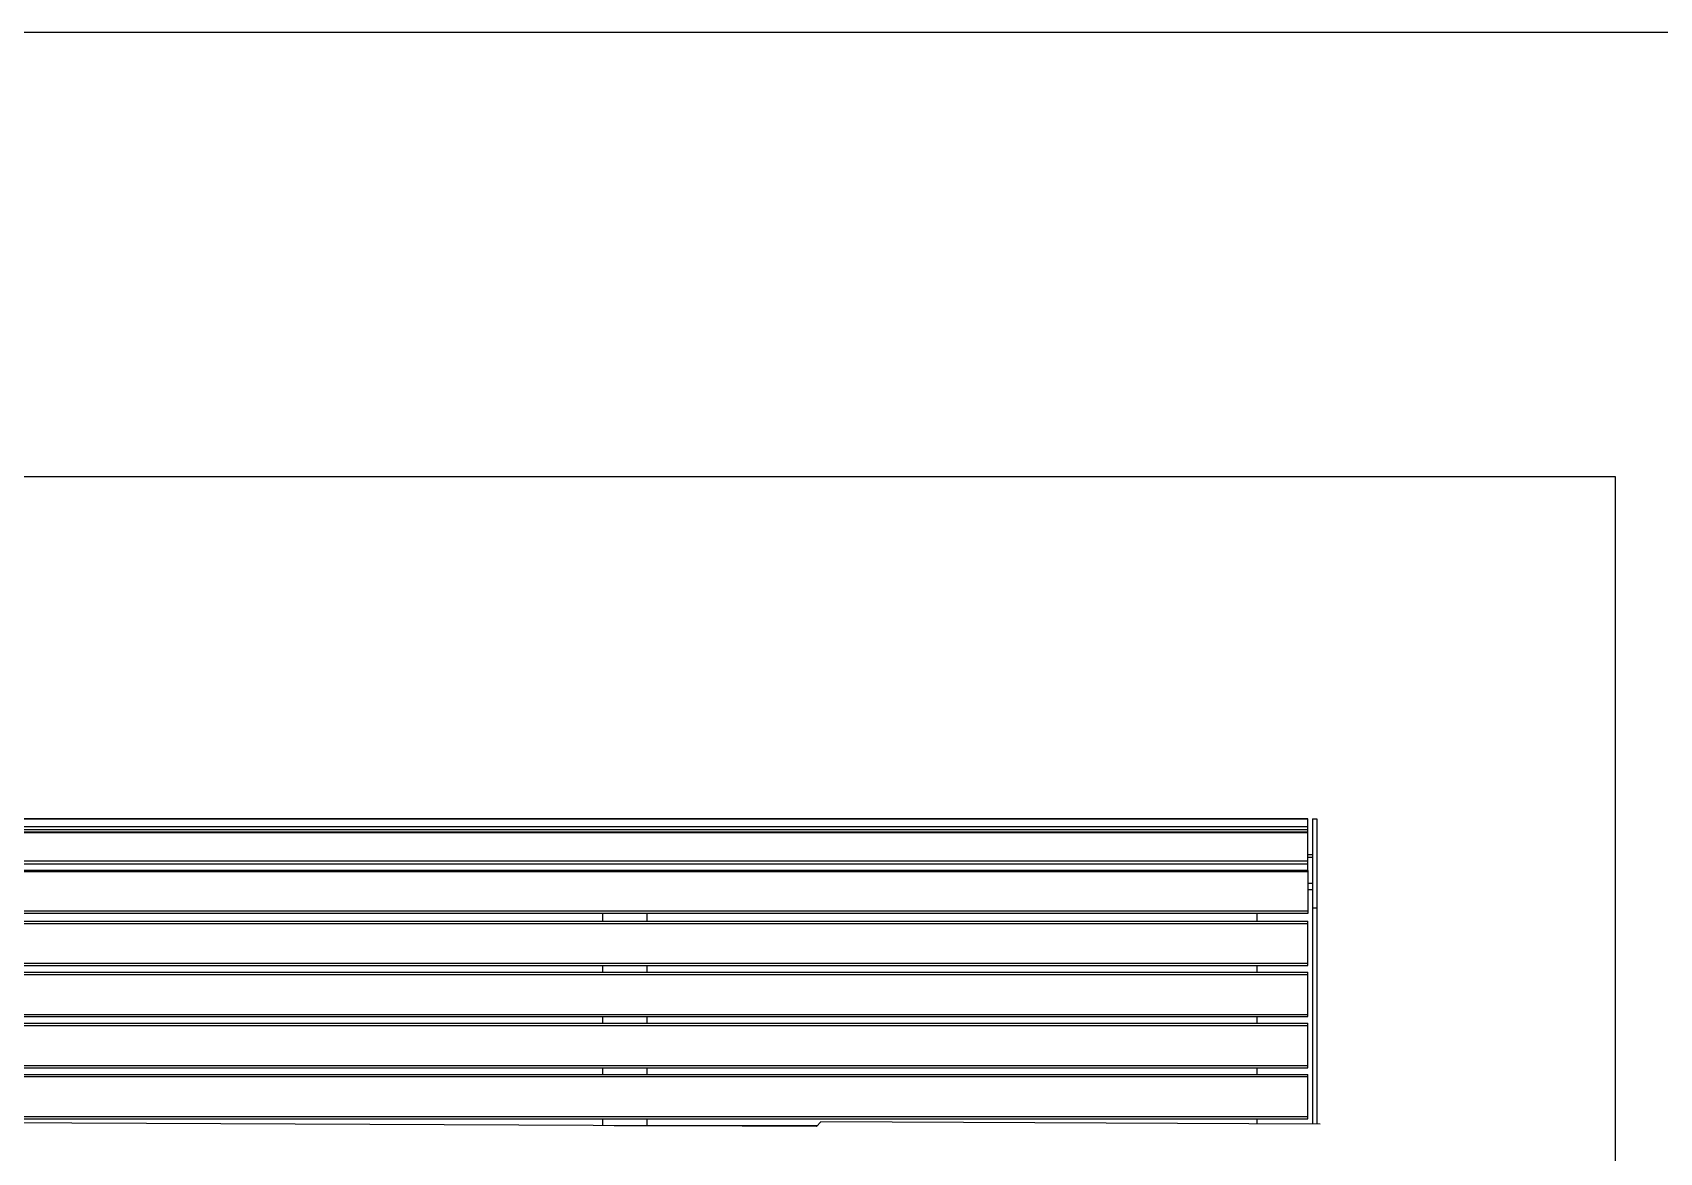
# Model space of a CAD drawing. Header units: millimetres. Extents: x 11004 to 16944, y 3085 to 7285.
# Drawn here: x 14019 to 15484, y 6277 to 7285 of the extents above; entities that cross this region are included whole.
import ezdxf

# ---------------------------------------------------------------- set-up
doc = ezdxf.new("R2010")
doc.units = ezdxf.units.MM
doc.header["$LTSCALE"] = 0.3
doc.layers.add('Nekreslit', color=6, linetype='Continuous', plot=False)

msp = doc.modelspace()

# ---------------------------------------------------------------- linework, layer by layer
for p, q in [((15167.4, 6577.3), (13383.4, 6577.3)), ((13383.4, 6577.3), (15167.4, 6577.3)), ((15167.4, 6570.3), (15167.4, 6577.3)), ((15167.4, 6577.3), (15167.4, 6577.3)), ((15171.4, 6577.3), (15171.4, 6497.3)), ((15171.4, 6577.3), (15175.4, 6577.3)), ((15175.4, 6577.3), (15175.4, 6497.3)), ((13383.4, 6570.3), (15167.4, 6570.3)), ((13383.4, 6567.6), (15167.4, 6567.6)), ((15167.4, 6565.3), (13383.4, 6565.3)), ((13383.4, 6565), (15167.4, 6565)), ((15167.4, 6567.6), (15167.4, 6570.3)), ((15167.4, 6565.3), (15167.4, 6567.6)), ((15167.4, 6565), (15167.4, 6565.3)), ((15167.4, 6539.6), (15167.4, 6565)), ((13383.4, 6539.6), (15167.4, 6539.6)), ((13383.4, 6536.8), (15167.4, 6536.8)), ((15167.4, 6545.3), (15171.4, 6545.3)), ((15167.4, 6542.9), (15171.4, 6542.9)), ((15167.4, 6536.8), (15167.4, 6539.6)), ((15167.4, 6530.7), (15167.4, 6536.8)), ((15167.4, 6530.7), (13383.4, 6530.7)), ((15167.4, 6529.5), (13383.4, 6529.5)), ((15167.4, 6530.7), (15167.4, 6529.5)), ((15167.4, 6529.5), (15167.4, 6494.1)), ((15167.4, 6519.5), (15171.4, 6519.5)), ((15167.4, 6513.8), (15171.4, 6513.8)), ((15167.4, 6494.1), (13383.4, 6494.1)), ((15167.4, 6492.2), (13383.4, 6492.2)), ((14532.4, 6492.2), (14532.4, 6485.2)), ((14572.4, 6485.2), (14572.4, 6492.2)), ((15121.4, 6492.2), (15121.4, 6485.2)), ((15167.4, 6494.1), (15167.4, 6492.2)), ((15171.4, 6497.3), (15171.4, 6302.4)), ((15171.4, 6497.3), (15175.4, 6497.3)), ((15175.4, 6497.3), (15175.4, 6302.4)), ((13383.4, 6485.2), (15167.4, 6485.2)), ((13383.4, 6483.2), (15167.4, 6483.2)), ((15167.4, 6483.2), (15167.4, 6485.2)), ((15167.4, 6447.2), (15167.4, 6483.2)), ((13383.4, 6447.2), (15167.4, 6447.2)), ((13383.4, 6445.2), (15167.4, 6445.2)), ((14532.4, 6445.2), (14532.4, 6439.2)), ((14572.4, 6439.2), (14572.4, 6445.2)), ((15121.4, 6445.2), (15121.4, 6439.2)), ((15167.4, 6445.2), (15167.4, 6447.2)), ((13383.4, 6439.2), (15167.4, 6439.2)), ((13383.4, 6437.2), (15167.4, 6437.2)), ((15167.4, 6437.2), (15167.4, 6439.2)), ((15167.4, 6401.2), (15167.4, 6437.2)), ((13383.4, 6401.2), (15167.4, 6401.2)), ((15167.4, 6399.2), (15167.4, 6401.2)), ((13383.4, 6399.2), (15167.4, 6399.2)), ((13383.4, 6393.2), (15167.4, 6393.2)), ((13383.4, 6391.2), (15167.4, 6391.2)), ((14532.4, 6399.2), (14532.4, 6393.2)), ((14572.4, 6393.2), (14572.4, 6399.2)), ((15121.4, 6399.2), (15121.4, 6393.2)), ((15167.4, 6391.2), (15167.4, 6393.2)), ((15167.4, 6355.2), (15167.4, 6391.2)), ((13383.4, 6355.2), (15167.4, 6355.2)), ((13383.4, 6353.2), (15167.4, 6353.2)), ((13383.4, 6347.2), (15167.4, 6347.2)), ((13383.4, 6345.2), (15167.4, 6345.2)), ((14532.4, 6353.2), (14532.4, 6347.2)), ((14572.4, 6347.2), (14572.4, 6353.2)), ((15121.4, 6353.2), (15121.4, 6347.2)), ((15167.4, 6353.2), (15167.4, 6355.2)), ((15167.4, 6345.2), (15167.4, 6347.2)), ((15167.4, 6309.2), (15167.4, 6345.2)), ((13383.4, 6309.2), (15167.4, 6309.2)), ((13383.4, 6307.2), (15167.4, 6307.2)), ((14724.9, 6300.4), (13825.9, 6304.4)), ((14532.4, 6307.2), (14532.4, 6301.2)), ((14542.8, 6301.2), (14725.7, 6301.2)), ((14572.4, 6301.2), (14572.4, 6307.2)), ((14728.9, 6304.4), (14724.9, 6300.4)), ((15178.4, 6302.4), (14728.9, 6304.4)), ((15121.4, 6307.2), (15121.4, 6302.6)), ((15167.4, 6307.2), (15167.4, 6309.2))]:
    msp.add_line(p, q)
at = {"layer": 'Nekreslit'}
for points in [[(11004.4, 3085.3), (16944.4, 3085.3), (16944.4, 7285.3), (11004.4, 7285.3)], [(11404.4, 3285.3), (15444.4, 3285.3), (15444.4, 6885.3), (11404.4, 6885.3)]]:
    msp.add_lwpolyline(points, close=True, dxfattribs=at)

doc.saveas('drawing.dxf')
